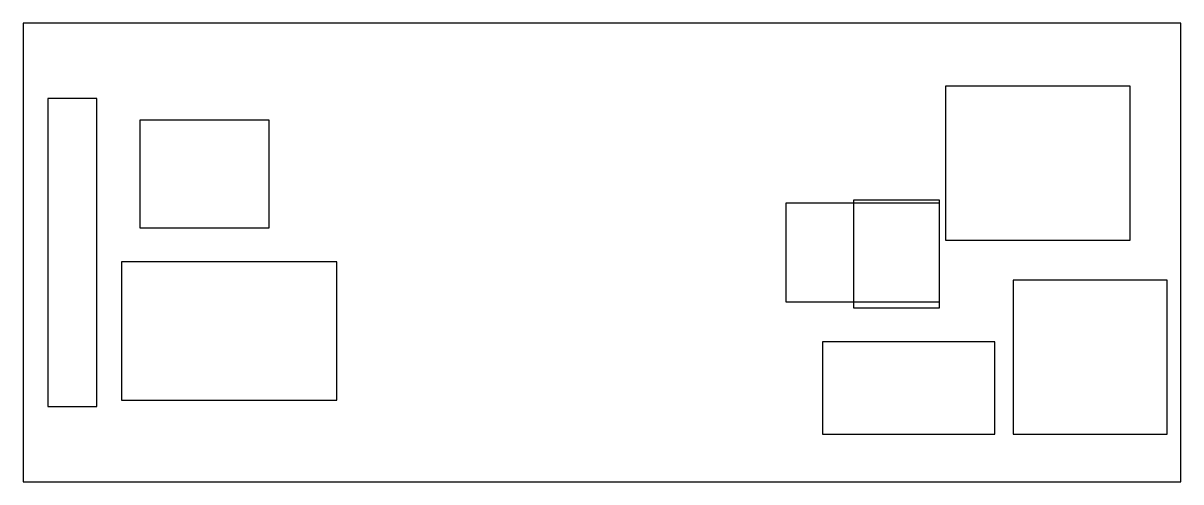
# Model space of a CAD drawing. Header units: millimetres. Extents: x 0 to 3765, y -745 to 745.
import ezdxf

# ---------------------------------------------------------------- set-up
doc = ezdxf.new("R2010")
doc.units = ezdxf.units.MM

msp = doc.modelspace()

# ---------------------------------------------------------------- linework, layer by layer
at = {"layer": 'BODY'}
for p, q in [((3765, 745), (0, 745)), ((0, 745), (0, -745)), ((3765, -745), (3765, 745)), ((0, -745), (3765, -745))]:
    msp.add_line(p, q, dxfattribs=at)
at = {"layer": 'CND'}
for p, q in [((240, 500), (80, 500)), ((80, 500), (80, -500)), ((240, -500), (240, 500)), ((80, -500), (240, -500))]:
    msp.add_line(p, q, dxfattribs=at)
at = {"layer": 'ELE'}
for p, q in [((800, 430), (380, 430)), ((380, 430), (380, 80)), ((800, 80), (800, 430)), ((380, 80), (800, 80))]:
    msp.add_line(p, q, dxfattribs=at)
at = {"layer": 'ENG'}
for p, q in [((3600, 540), (3000, 540)), ((3000, 540), (3000, 40)), ((3600, 40), (3600, 540)), ((3000, 40), (3600, 40))]:
    msp.add_line(p, q, dxfattribs=at)
at = {"layer": 'FUE'}
for p, q in [((3160, -290), (2600, -290)), ((2600, -290), (2600, -590)), ((3160, -590), (3160, -290)), ((2600, -590), (3160, -590))]:
    msp.add_line(p, q, dxfattribs=at)
at = {"layer": 'GBX'}
for p, q in [((2980, 160), (2480, 160)), ((2480, 160), (2480, -160)), ((2980, -160), (2980, 160)), ((2480, -160), (2980, -160))]:
    msp.add_line(p, q, dxfattribs=at)
at = {"layer": 'RCV'}
for p, q in [((2980, 170), (2700, 170)), ((2700, 170), (2700, -180)), ((2980, -180), (2980, 170)), ((2700, -180), (2980, -180))]:
    msp.add_line(p, q, dxfattribs=at)
at = {"layer": 'STM'}
for p, q in [((3720, -90), (3220, -90)), ((3220, -90), (3220, -590)), ((3720, -590), (3720, -90)), ((3220, -590), (3720, -590))]:
    msp.add_line(p, q, dxfattribs=at)
at = {"layer": 'WTR'}
for p, q in [((1020, -30), (320, -30)), ((320, -30), (320, -480)), ((1020, -480), (1020, -30)), ((320, -480), (1020, -480))]:
    msp.add_line(p, q, dxfattribs=at)

doc.saveas('drawing.dxf')
